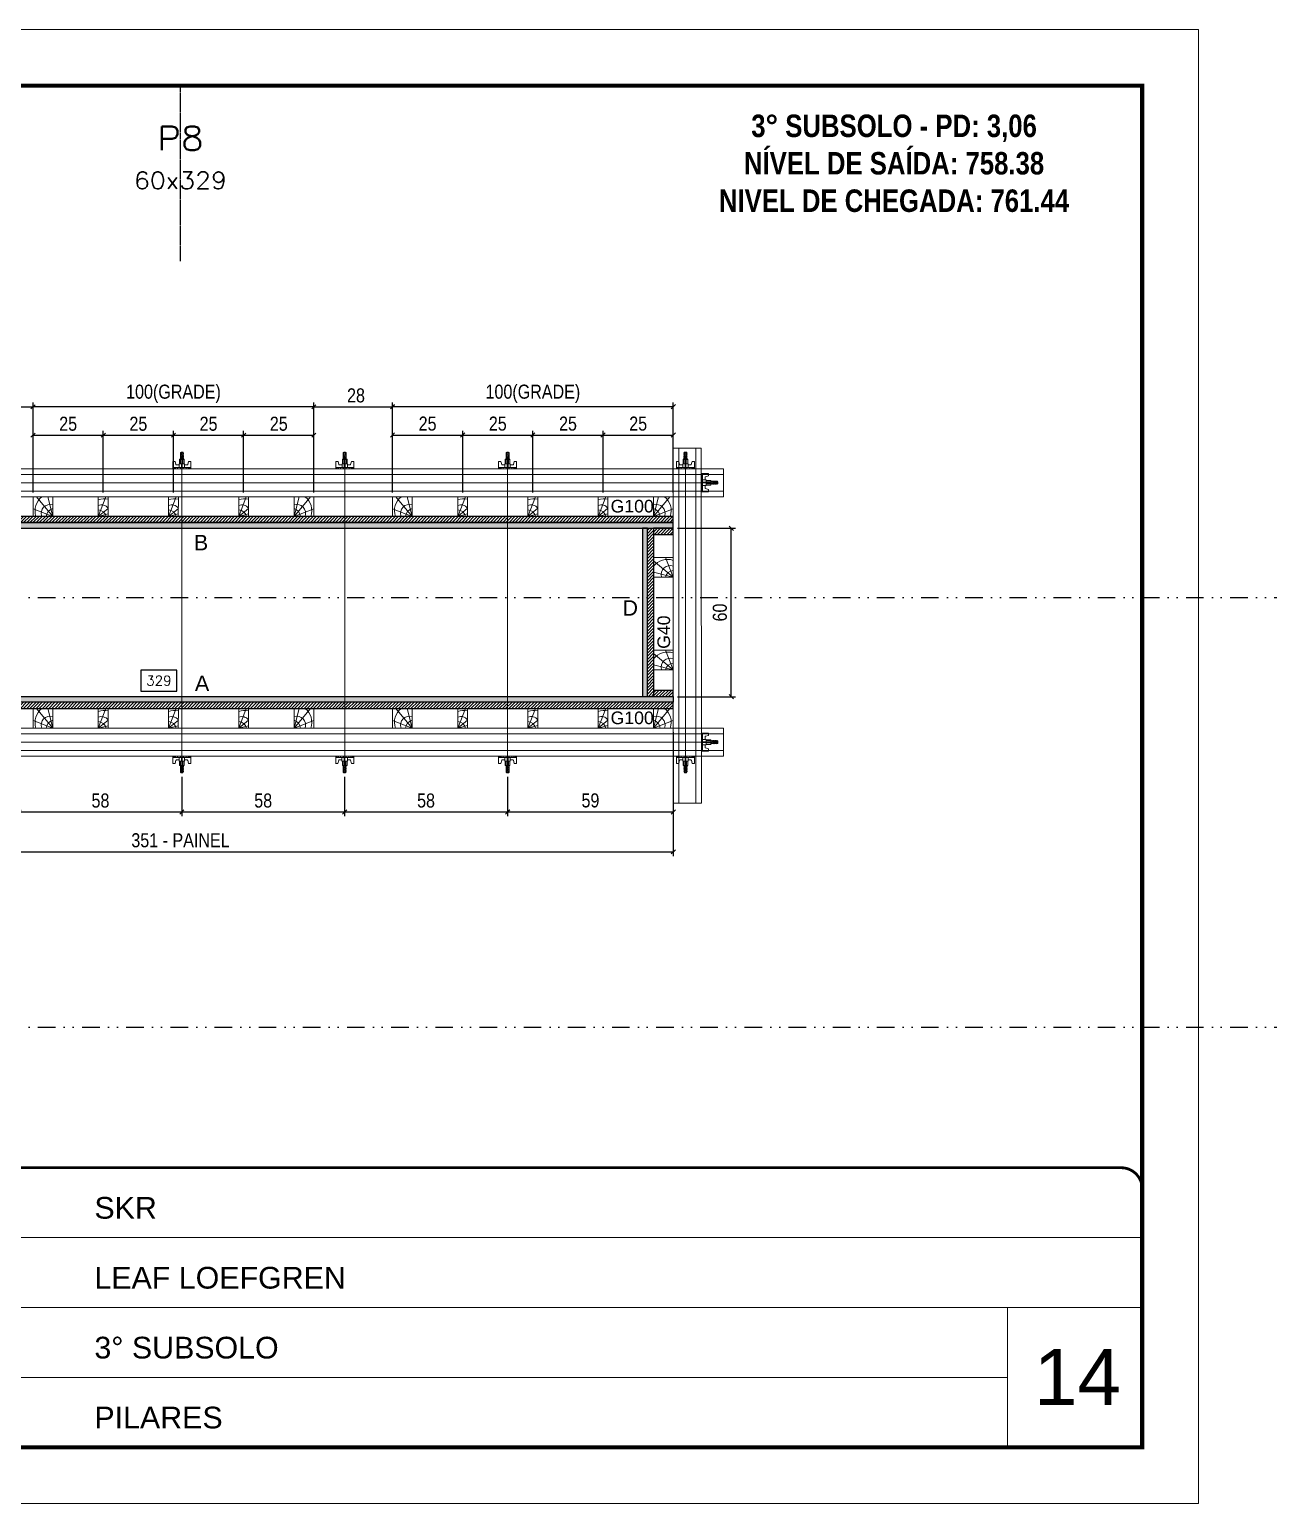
# Model space of a CAD drawing. Header units: millimetres. Extents: x 13777 to 27878, y -21631 to 6985.
# Drawn here: x 16664 to 17547, y 2489 to 3539 of the extents above; entities that cross this region are included whole.
import ezdxf
from ezdxf.enums import TextEntityAlignment as Align

# ---------------------------------------------------------------- set-up
doc = ezdxf.new("R2010")
doc.units = ezdxf.units.MM
for name, pattern in [('CONTINUO', [0]), ('DASHED', [0.75, 0.5, -0.25]), ('DIVIDE2', [0.625, 0.25, -0.125, 0, -0.125, 0, -0.125]), ('HIDDEN', [0.375, 0.25, -0.125])]:
    doc.linetypes.add(name, pattern=pattern)
for name, color, linetype, lineweight in [('CARIMBO', 255, 'Continuous', 9), ('Folhas', 255, 'Continuous', 9), ('Hachura', 251, 'Continuous', 9), ('Madeira', 126, 'Continuous', 18), ('Perfil Metálico', 224, 'Continuous', 18), ('SARRAFO DE PRESSAO', 251, 'DASHED', 9), ('Texto Seção', 7, 'Continuous', 15)]:
    doc.layers.add(name, color=color, linetype=linetype, lineweight=lineweight)
for name, color, linetype in [('CHAPA', 1, 'Continuous'), ('COTA', 241, 'Continuous'), ('MEIO_PONT', 93, 'Continuous'), ('NOMENCLATURA', 7, 'Continuous'), ('Nível', 160, 'Continuous'), ('SARRAFO', 251, 'Continuous'), ('Texto de Titulo', 7, 'Continuous'), ('Texto Qtd Sarr', 242, 'Continuous'), ('TEXTO_GERAL', 7, 'Continuous')]:
    doc.layers.add(name, color=color, linetype=linetype)
doc.styles.add('ARIAL', font='arial.ttf')
doc.styles.add('COTA TECNICA 2X', font='techl___.ttf', dxfattribs={"height": 10})
doc.styles.add('ROMANC', font='techb___.ttf', dxfattribs={"height": 2.5})
doc.styles.add('ROMANS', font='romans.shx')
doc.styles.add('SANSSERIF', font='sas_____.pfb')
doc.styles.add('Tecnologia', font='')
doc.styles.get('Tecnologia').set_extended_font_data('Forgotten Futurist')
doc.dimstyles.new('SECAO PILAR', dxfattribs={"dimtxt": 10, "dimasz": 3, "dimexe": 3, "dimexo": 3, "dimgap": 3, "dimtad": 1, "dimdec": 1, "dimlfac": 0.5, "dimzin": 12, "dimdsep": 46, "dimtxsty": 'COTA TECNICA 2X', "dimblk1": 'OBLIQUE', "dimblk2": 'OBLIQUE', "dimsah": 1, "dimcen": 0.9, "dimclrd": 256, "dimclre": 256, "dimclrt": 256, "dimadec": 1, "dimazin": 3, "dimtfac": 1, "dimtdec": 1, "dimtmove": 0, "dimatfit": 3, "dimfxl": 1, "dimtolj": 1, "dimtzin": 12, "dimarcsym": 0})
doc.dimstyles.new('SECÇÃO 2', dxfattribs={"dimtxt": 7, "dimasz": 6, "dimexe": 0.18, "dimexo": 2, "dimgap": -4, "dimtad": 3, "dimdec": 1, "dimlfac": 0.5, "dimzin": 12, "dimdsep": 46, "dimtxsty": 'ROMANS', "dimblk": 'ARCHTICK', "dimcen": 0.09, "dimse1": 1, "dimse2": 1, "dimsd1": 1, "dimsd2": 1, "dimclrd": 180, "dimclre": 5, "dimclrt": 1, "dimadec": 0, "dimazin": 3, "dimtfac": 1, "dimtdec": 1, "dimtofl": 0, "dimtmove": 0, "dimatfit": 3, "dimldrblk": 'ARCHTICK', "dimfxl": 1, "dimtolj": 1, "dimtzin": 0, "dimarcsym": 0})

# ---------------------------------------------------------------- blocks, each defined once
blk = doc.blocks.new('9999999999')
at = {"color": 30, "linetype": 'CONTINUO'}
for p, q in [((98564.6, 34230.2), (98564.6, 34429.4)), ((98564.6, 34379.6), (99584, 34379.6)), ((98564.6, 34329.8), (99488, 34329.8)), ((99584, 34329.8), (99488, 34329.8)), ((99488, 34329.8), (99488, 34230.2)), ((98564.6, 34280), (99488, 34280))]:
    blk.add_line(p, q, dxfattribs=at)
at = {"color": 30, "linetype": 'CONTINUO', "const_width": 2}
blk.add_lwpolyline([(99584, 34230.2), (99584, 34414.4, 0.414214), (99569, 34429.4), (98229, 34429.4, 0.414214), (98214, 34414.4), (98214, 34245.2, 0.414214), (98229, 34230.2), (99584, 34230.2)], format="xyb", dxfattribs=at)
at = {"layer": 'Folhas'}
blk.add_lwpolyline([(98139, 34190.2), (99624, 34190.2), (99624, 35240.2), (98139, 35240.2)], close=True, dxfattribs=at)
at = {"layer": 'Folhas', "color": 30, "const_width": 3}
blk.add_lwpolyline([(98214, 34230.2), (99584, 34230.2), (99584, 35200.2), (98214, 35200.2)], close=True, dxfattribs=at)
at = {"color": 7, "linetype": 'Continuous', "ltscale": 5, "style": 'ARIAL'}
for s, height, p in [('SKR', 15.48, (98837.7, 34393.1)), ('LEAF LOEFGREN', 15.483, (98837.7, 34343.3)), ('3° SUBSOLO', 15.48, (98837.7, 34293.5)), ('NOVA SISTEMAS CONSTRUTIVOS', 11.059, (98263.2, 34267.2)), ('PILARES', 15.48, (98837.7, 34243.7))]:
    blk.add_text(s, height=height, dxfattribs=at).set_placement(p)
at = {"layer": 'Folhas', "color": 7, "style": 'Tecnologia', "width": 1.5}
for s, p in [('CLIENTE:', (98573.7, 34397.2)), ('OBRA:', (98573.7, 34347.3)), ('PAVIMENTO:', (98573.7, 34297.5)), ('PROJETO:', (98573.7, 34247.7))]:
    blk.add_text(s, height=14, dxfattribs=at).set_placement(p)
blk = doc.blocks.new('*D1251')
at = {"layer": 'COTA', "color": 180, "lineweight": -2, "transparency": 16777216}
for p, q in [((16769.4, 3082.7), (16743.7, 3082.7)), ((16743.7, 3082.7), (16743.7, 3067.7)), ((16769.4, 3067.7), (16769.4, 3082.7)), ((16743.7, 3067.7), (16769.4, 3067.7))]:
    blk.add_line(p, q, dxfattribs=at)
at = {"layer": 'Defpoints', "color": 0, "transparency": 16777216}
for p in [(16443, 3063.7), (17101, 3063.7), (17101, 3063.7)]:
    blk.add_point(p, dxfattribs=at)
at = {"layer": 'COTA', "color": 1, "transparency": 16777216, "insert": (16756.6, 3075.2), "char_height": 7, "attachment_point": 5, "style": 'ROMANS'}
blk.add_mtext('\\A1;329', dxfattribs=at)
blk = doc.blocks.new('_ArchTick')
at = {"color": 0, "linetype": 'ByBlock', "const_width": 0.15}
blk.add_lwpolyline([(-0.5, -0.5), (0.5, 0.5)], dxfattribs=at)
blk = doc.blocks.new('_Oblique')
at = {"color": 0, "linetype": 'ByBlock', "lineweight": -2}
blk.add_line((-0.5, -0.5), (0.5, 0.5), dxfattribs=at)
blk = doc.blocks.new('*D1252')
at = {"layer": 'COTA', "lineweight": -2, "transparency": 16777216}
for p, q in [((16421, 3038.4), (16421, 2950.2)), ((17123, 3038.4), (17123, 2950.2)), ((16421, 2953.2), (17123, 2953.2))]:
    blk.add_line(p, q, dxfattribs=at)
at = {"layer": 'Defpoints', "color": 0, "transparency": 16777216}
for p in [(16421, 3041.4), (17123, 3041.4), (17123, 2953.2)]:
    blk.add_point(p, dxfattribs=at)
at = {"layer": 'COTA', "lineweight": -2, "transparency": 16777216, "xscale": 3, "yscale": 3, "zscale": 3, "rotation": 180}
blk.add_blockref('_Oblique', (16421, 2953.2), dxfattribs=at)
at = {"layer": 'COTA', "lineweight": -2, "transparency": 16777216, "xscale": 3, "yscale": 3, "zscale": 3}
blk.add_blockref('_Oblique', (17123, 2953.2), dxfattribs=at)
at = {"layer": 'COTA', "transparency": 16777216, "insert": (16772, 2961.4), "char_height": 10, "attachment_point": 5, "style": 'COTA TECNICA 2X'}
blk.add_mtext('\\A1;351 - PAINEL', dxfattribs=at)
blk = doc.blocks.new('*D1254')
at = {"layer": 'COTA', "lineweight": -2, "transparency": 16777216}
for p, q in [((17123, 3038.3), (17123, 2978.6)), ((17005, 3006.6), (17005, 2978.6)), ((17005, 2981.6), (17123, 2981.6))]:
    blk.add_line(p, q, dxfattribs=at)
at = {"layer": 'Defpoints', "color": 0, "transparency": 16777216}
for p in [(17123, 3041.3), (17005, 3009.6), (17123, 2981.6)]:
    blk.add_point(p, dxfattribs=at)
at = {"layer": 'COTA', "lineweight": -2, "transparency": 16777216, "xscale": 3, "yscale": 3, "zscale": 3, "rotation": 180}
blk.add_blockref('_Oblique', (17005, 2981.6), dxfattribs=at)
at = {"layer": 'COTA', "lineweight": -2, "transparency": 16777216, "xscale": 3, "yscale": 3, "zscale": 3}
blk.add_blockref('_Oblique', (17123, 2981.6), dxfattribs=at)
at = {"layer": 'COTA', "transparency": 16777216, "insert": (17064, 2989.8), "char_height": 10, "attachment_point": 5, "style": 'COTA TECNICA 2X'}
blk.add_mtext('\\A1;59', dxfattribs=at)
blk = doc.blocks.new('titulo1')
at = {"layer": 'Defpoints', "color": 252, "linetype": 'HIDDEN', "ltscale": 2}
blk.add_line((0, 0), (0, 125), dxfattribs=at)
at = {"layer": 'Defpoints', "style": 'ROMANS', "oblique": 15}
blk.add_attdef('FOLHA', text='', height=10, dxfattribs=at).set_placement((0, 15.6), align=Align.MIDDLE_CENTER)
at = {"layer": 'Texto Qtd Sarr', "color": 3, "style": 'ROMANS', "oblique": 15}
for tag, height, p in [('TITULO', 17, (0, 71.4)), ('SEÇÃO', 12, (0, 41.5))]:
    blk.add_attdef(tag, text='', height=height, dxfattribs=at).set_placement(p, align=Align.MIDDLE_CENTER)
blk = doc.blocks.new('C')
at = {"layer": 'Hachura', "color": 0}
for p, q in [((0, 3.22), (0, -3.22)), ((0.45, 3.22), (0, 3.22)), ((0.46, 3.16), (0, 3.16)), ((0.46, 3.05), (0, 3.05)), ((0.46, 2.88), (0, 2.88)), ((0, 2.75), (0, -1.16)), ((0.46, 2.65), (0, 2.65)), ((0.46, 2.23), (0, 2.23)), ((0.46, 1.51), (0, 1.51)), ((0.39, 0.49), (0.17, 0.49)), ((0.45, -3.23), (0.45, 3.22)), ((0.45, 3.22), (2.58, 3.22)), ((1.74, 0.97), (0.45, 0.97)), ((1.45, 0.1), (0.45, 0.1)), ((1.35, 1.94), (1.35, 0.96)), ((2.58, 2.39), (1.47, 2.09)), ((1.74, -0.97), (1.74, 0.97)), ((1.74, 0.97), (1.74, 0.84)), ((1.74, 0.97), (1.74, 0.84)), ((1.74, 0.84), (3.35, 0.84)), ((3.35, 0.45), (1.74, 0.45)), ((2.58, 3.22), (2.58, 2.39)), ((3.32, 0.84), (3.32, -0.84)), ((3.35, 0.84), (3.35, -0.84)), ((3.68, 0.45), (3.35, 0.45)), ((3.84, -0.52), (3.35, 0.45)), ((3.35, 0.06), (3.67, -0.57)), ((3.68, 0.45), (4.16, -0.52)), ((3.72, 0.5), (4.25, -0.57)), ((4.37, -0.55), (3.83, 0.53)), ((4.15, 0.45), (3.93, 0.45)), ((4.42, -0.52), (3.93, 0.45)), ((4.15, 0.45), (4.26, 0.45)), ((4.26, 0.45), (4.74, -0.52)), ((4.3, 0.5), (4.83, -0.57)), ((4.95, -0.55), (4.41, 0.53)), ((4.51, 0.45), (4.84, 0.45)), ((5, -0.52), (4.51, 0.45)), ((4.84, 0.45), (5.32, -0.52)), ((4.88, 0.5), (5.41, -0.57)), ((5.53, -0.55), (4.99, 0.53)), ((5.58, -0.52), (5.09, 0.45)), ((5.42, 0.45), (5.09, 0.45)), ((5.58, -0.52), (5.09, 0.45)), ((5.42, 0.45), (5.74, -0.19)), ((5.46, 0.5), (5.74, -0.07)), ((5.74, 0.19), (5.57, 0.53)), ((5.74, 0.32), (5.68, 0.45)), ((5.68, 0.45), (5.74, 0.45)), ((5.74, 0.45), (5.9, 0.29)), ((5.74, 0.45), (5.74, -0.52)), ((5.9, -0.36), (5.9, 0.29)), ((0.45, 0), (0, 0)), ((0.46, -1.52), (0, -1.52)), ((0.46, -2.23), (0, -2.23)), ((0.46, -2.65), (0, -2.65)), ((0.46, -2.88), (0, -2.88)), ((0.46, -3.05), (0, -3.05)), ((0.46, -3.16), (0, -3.16)), ((0, -3.22), (2.57, -3.22)), ((0.08, -0.48), (0.29, -0.48)), ((0.29, -0.48), (0.4, -0.48)), ((0.45, 0), (0.45, -0.97)), ((0.45, -0.16), (1.45, -0.16)), ((0.45, -0.65), (0.45, -0.32)), ((0.45, -3.23), (0.45, -0.65)), ((0.45, -0.97), (1.74, -0.97)), ((1.35, -1.94), (1.35, -0.97)), ((2.58, -2.39), (1.47, -2.1)), ((3.35, -0.32), (1.74, -0.32)), ((3.35, -0.84), (1.74, -0.84)), ((2.58, -3.23), (2.58, -2.39)), ((3.35, -0.07), (3.58, -0.52)), ((3.35, -0.52), (3.58, -0.52)), ((3.84, -0.52), (4.16, -0.52)), ((4.42, -0.52), (4.74, -0.52)), ((4.63, -0.52), (4.74, -0.52)), ((5, -0.52), (5.32, -0.52)), ((5.58, -0.52), (5.74, -0.52)), ((5.74, -0.52), (5.9, -0.36)), ((5.74, -0.52), (5.74, -0.52))]:
    blk.add_line(p, q, dxfattribs=at)
for centre, radius, start, end in [((1.52, 1.94), 0.161, 104.7436, 180), ((1.44, -0.03), 0.129, 272.695, 87.305), ((3.81, 0.39), 0.143, 25.5688, 154.4312), ((4.39, 0.39), 0.143, 25.5688, 154.4312), ((4.97, 0.39), 0.143, 25.5688, 154.4312), ((5.55, 0.39), 0.143, 25.5688, 154.4312), ((0.17, -0.37), 0.174, 221.744, 317.8592), ((1.52, -1.94), 0.161, 180, 255.2564), ((3.71, -0.4), 0.174, 222.1408, 318.256), ((4.29, -0.4), 0.174, 222.1408, 318.256), ((4.87, -0.4), 0.174, 222.1408, 318.256), ((5.45, -0.4), 0.174, 222.1408, 318.256), ((5.61, -0.4), 0.174, 317.8592, 318.256)]:
    blk.add_arc(centre, radius, start, end, dxfattribs=at)
blk = doc.blocks.new('*D1274')
at = {"layer": 'COTA', "lineweight": -2, "transparency": 16777216}
for p, q in [((17126, 3183.7), (17167.3, 3183.7)), ((17164.3, 3063.7), (17164.3, 3183.7)), ((17126, 3063.7), (17167.3, 3063.7))]:
    blk.add_line(p, q, dxfattribs=at)
at = {"layer": 'Defpoints', "color": 0, "transparency": 16777216}
for p in [(17123, 3183.7), (17164.3, 3183.7), (17123, 3063.7)]:
    blk.add_point(p, dxfattribs=at)
at = {"layer": 'COTA', "lineweight": -2, "transparency": 16777216, "xscale": 3, "yscale": 3, "zscale": 3}
for p, rotation in [((17164.3, 3183.7), 90), ((17164.3, 3063.7), 270)]:
    blk.add_blockref('_Oblique', p, dxfattribs=dict(at, rotation=rotation))
at = {"layer": 'COTA', "transparency": 16777216, "insert": (17156.2, 3123.7), "char_height": 10, "attachment_point": 5, "rotation": 90, "style": 'COTA TECNICA 2X'}
blk.add_mtext('\\A1;60', dxfattribs=at)
blk = doc.blocks.new('PONTALETE')
at = {"layer": 'Madeira'}
for q in [(2.71, 7), (7, 5.76), (7, 1.74)]:
    blk.add_line((0, 0), q, dxfattribs=at)
blk.add_lwpolyline([(0, 0), (7, 0), (7, 7), (0, 7)], close=True, dxfattribs=at)
for centre, radius, start, end in [((2.04, 0.06), 6.23, 37.2818, 109.0913), ((1.09, 0.9), 3.19, 343.603, 109.9847), ((-0.21, -0.78), 3.09, 14.6322, 86.0383)]:
    blk.add_arc(centre, radius, start, end, dxfattribs=at)
blk = doc.blocks.new('MEIO PONTALETE')
at = {"layer": 'Madeira'}
for q in [(2.71, 7), (3.5, 2.88), (3.5, 0.87)]:
    blk.add_line((0, 0), q, dxfattribs=at)
blk.add_lwpolyline([(0, 0), (3.5, 0), (3.5, 7), (0, 7)], close=True, dxfattribs=at)
for centre, radius, start, end in [((2.04, 0.06), 6.23, 76.4499, 109.0913), ((1.09, 0.9), 3.19, 40.9063, 109.9847), ((-0.21, -0.78), 3.09, 14.6322, 86.0383)]:
    blk.add_arc(centre, radius, start, end, dxfattribs=at)
blk = doc.blocks.new('*D1260')
at = {"layer": 'COTA', "lineweight": -2, "transparency": 16777216}
for p, q in [((16620.9, 3209), (16620.9, 3273.2)), ((16620.9, 3270.2), (16667, 3270.2)), ((16667, 3209.1), (16667, 3273.2))]:
    blk.add_line(p, q, dxfattribs=at)
at = {"layer": 'Defpoints', "color": 0, "transparency": 16777216}
for p in [(16667, 3270.2), (16620.9, 3206), (16667, 3206.1)]:
    blk.add_point(p, dxfattribs=at)
at = {"layer": 'COTA', "lineweight": -2, "transparency": 16777216, "xscale": 3, "yscale": 3, "zscale": 3, "rotation": 180}
blk.add_blockref('_Oblique', (16620.9, 3270.2), dxfattribs=at)
at = {"layer": 'COTA', "lineweight": -2, "transparency": 16777216, "xscale": 3, "yscale": 3, "zscale": 3}
blk.add_blockref('_Oblique', (16667, 3270.2), dxfattribs=at)
at = {"layer": 'COTA', "transparency": 16777216, "insert": (16646, 3278.4), "char_height": 10, "attachment_point": 5, "style": 'COTA TECNICA 2X'}
blk.add_mtext('\\A1;23', dxfattribs=at)
blk = doc.blocks.new('*D1261')
at = {"layer": 'COTA', "lineweight": -2, "transparency": 16777216}
for p, q in [((16667, 3209.1), (16667, 3253)), ((16667, 3250), (16717, 3250)), ((16717, 3209.1), (16717, 3253))]:
    blk.add_line(p, q, dxfattribs=at)
at = {"layer": 'Defpoints', "color": 0, "transparency": 16777216}
for p in [(16717, 3250), (16667, 3206.1), (16717, 3206.1)]:
    blk.add_point(p, dxfattribs=at)
at = {"layer": 'COTA', "lineweight": -2, "transparency": 16777216, "xscale": 3, "yscale": 3, "zscale": 3, "rotation": 180}
blk.add_blockref('_Oblique', (16667, 3250), dxfattribs=at)
at = {"layer": 'COTA', "lineweight": -2, "transparency": 16777216, "xscale": 3, "yscale": 3, "zscale": 3}
blk.add_blockref('_Oblique', (16717, 3250), dxfattribs=at)
at = {"layer": 'COTA', "transparency": 16777216, "insert": (16692, 3258.1), "char_height": 10, "attachment_point": 5, "style": 'COTA TECNICA 2X'}
blk.add_mtext('\\A1;25', dxfattribs=at)
blk = doc.blocks.new('*D1262')
at = {"layer": 'COTA', "lineweight": -2, "transparency": 16777216}
for p, q in [((16667, 3209.1), (16667, 3273.2)), ((16867, 3270.2), (16667, 3270.2)), ((16867, 3209.1), (16867, 3273.2))]:
    blk.add_line(p, q, dxfattribs=at)
at = {"layer": 'Defpoints', "color": 0, "transparency": 16777216}
for p in [(16667, 3270.2), (16667, 3206.1), (16867, 3206.1)]:
    blk.add_point(p, dxfattribs=at)
at = {"layer": 'COTA', "lineweight": -2, "transparency": 16777216, "xscale": 3, "yscale": 3, "zscale": 3, "rotation": 180}
blk.add_blockref('_Oblique', (16667, 3270.2), dxfattribs=at)
at = {"layer": 'COTA', "lineweight": -2, "transparency": 16777216, "xscale": 3, "yscale": 3, "zscale": 3}
blk.add_blockref('_Oblique', (16867, 3270.2), dxfattribs=at)
at = {"layer": 'COTA', "transparency": 16777216, "insert": (16767, 3279.5), "char_height": 10, "attachment_point": 5, "style": 'COTA TECNICA 2X'}
blk.add_mtext('\\A1;100(GRADE)', dxfattribs=at)
blk = doc.blocks.new('*D1263')
at = {"layer": 'COTA', "lineweight": -2, "transparency": 16777216}
for p, q in [((16717, 3209.1), (16717, 3253)), ((16717, 3250), (16767, 3250)), ((16767, 3209.1), (16767, 3253))]:
    blk.add_line(p, q, dxfattribs=at)
at = {"layer": 'Defpoints', "color": 0, "transparency": 16777216}
for p in [(16767, 3250), (16717, 3206.1), (16767, 3206.1)]:
    blk.add_point(p, dxfattribs=at)
at = {"layer": 'COTA', "lineweight": -2, "transparency": 16777216, "xscale": 3, "yscale": 3, "zscale": 3, "rotation": 180}
blk.add_blockref('_Oblique', (16717, 3250), dxfattribs=at)
at = {"layer": 'COTA', "lineweight": -2, "transparency": 16777216, "xscale": 3, "yscale": 3, "zscale": 3}
blk.add_blockref('_Oblique', (16767, 3250), dxfattribs=at)
at = {"layer": 'COTA', "transparency": 16777216, "insert": (16742, 3258.1), "char_height": 10, "attachment_point": 5, "style": 'COTA TECNICA 2X'}
blk.add_mtext('\\A1;25', dxfattribs=at)
blk = doc.blocks.new('*D1264')
at = {"layer": 'COTA', "lineweight": -2, "transparency": 16777216}
for p, q in [((16767, 3209.1), (16767, 3253)), ((16767, 3250), (16817, 3250)), ((16817, 3209.1), (16817, 3253))]:
    blk.add_line(p, q, dxfattribs=at)
at = {"layer": 'Defpoints', "color": 0, "transparency": 16777216}
for p in [(16817, 3250), (16767, 3206.1), (16817, 3206.1)]:
    blk.add_point(p, dxfattribs=at)
at = {"layer": 'COTA', "lineweight": -2, "transparency": 16777216, "xscale": 3, "yscale": 3, "zscale": 3, "rotation": 180}
blk.add_blockref('_Oblique', (16767, 3250), dxfattribs=at)
at = {"layer": 'COTA', "lineweight": -2, "transparency": 16777216, "xscale": 3, "yscale": 3, "zscale": 3}
blk.add_blockref('_Oblique', (16817, 3250), dxfattribs=at)
at = {"layer": 'COTA', "transparency": 16777216, "insert": (16792, 3258.1), "char_height": 10, "attachment_point": 5, "style": 'COTA TECNICA 2X'}
blk.add_mtext('\\A1;25', dxfattribs=at)
blk = doc.blocks.new('*D1265')
at = {"layer": 'COTA', "lineweight": -2, "transparency": 16777216}
for p, q in [((16817, 3209.1), (16817, 3253)), ((16817, 3250), (16867, 3250)), ((16867, 3209.1), (16867, 3253))]:
    blk.add_line(p, q, dxfattribs=at)
at = {"layer": 'Defpoints', "color": 0, "transparency": 16777216}
for p in [(16867, 3250), (16817, 3206.1), (16867, 3206.1)]:
    blk.add_point(p, dxfattribs=at)
at = {"layer": 'COTA', "lineweight": -2, "transparency": 16777216, "xscale": 3, "yscale": 3, "zscale": 3, "rotation": 180}
blk.add_blockref('_Oblique', (16817, 3250), dxfattribs=at)
at = {"layer": 'COTA', "lineweight": -2, "transparency": 16777216, "xscale": 3, "yscale": 3, "zscale": 3}
blk.add_blockref('_Oblique', (16867, 3250), dxfattribs=at)
at = {"layer": 'COTA', "transparency": 16777216, "insert": (16842, 3258.1), "char_height": 10, "attachment_point": 5, "style": 'COTA TECNICA 2X'}
blk.add_mtext('\\A1;25', dxfattribs=at)
blk = doc.blocks.new('*D1266')
at = {"layer": 'COTA', "lineweight": -2, "transparency": 16777216}
for p, q in [((16867, 3209.1), (16867, 3273.2)), ((16867, 3270.2), (16923, 3270.2)), ((16923, 3209.1), (16923, 3273.2))]:
    blk.add_line(p, q, dxfattribs=at)
at = {"layer": 'Defpoints', "color": 0, "transparency": 16777216}
for p in [(16923, 3270.2), (16867, 3206.1), (16923, 3206.1)]:
    blk.add_point(p, dxfattribs=at)
at = {"layer": 'COTA', "lineweight": -2, "transparency": 16777216, "xscale": 3, "yscale": 3, "zscale": 3, "rotation": 180}
blk.add_blockref('_Oblique', (16867, 3270.2), dxfattribs=at)
at = {"layer": 'COTA', "lineweight": -2, "transparency": 16777216, "xscale": 3, "yscale": 3, "zscale": 3}
blk.add_blockref('_Oblique', (16923, 3270.2), dxfattribs=at)
at = {"layer": 'COTA', "transparency": 16777216, "insert": (16897, 3278.3), "char_height": 10, "attachment_point": 5, "style": 'COTA TECNICA 2X'}
blk.add_mtext('\\A1;28', dxfattribs=at)
blk = doc.blocks.new('*D1267')
at = {"layer": 'COTA', "lineweight": -2, "transparency": 16777216}
for p, q in [((16923, 3209.1), (16923, 3253.1)), ((16923, 3250.1), (16973, 3250.1)), ((16973, 3209.1), (16973, 3253.1))]:
    blk.add_line(p, q, dxfattribs=at)
at = {"layer": 'Defpoints', "color": 0, "transparency": 16777216}
for p in [(16973, 3250.1), (16923, 3206.1), (16973, 3206.1)]:
    blk.add_point(p, dxfattribs=at)
at = {"layer": 'COTA', "lineweight": -2, "transparency": 16777216, "xscale": 3, "yscale": 3, "zscale": 3, "rotation": 180}
blk.add_blockref('_Oblique', (16923, 3250.1), dxfattribs=at)
at = {"layer": 'COTA', "lineweight": -2, "transparency": 16777216, "xscale": 3, "yscale": 3, "zscale": 3}
blk.add_blockref('_Oblique', (16973, 3250.1), dxfattribs=at)
at = {"layer": 'COTA', "transparency": 16777216, "insert": (16948, 3258.2), "char_height": 10, "attachment_point": 5, "style": 'COTA TECNICA 2X'}
blk.add_mtext('\\A1;25', dxfattribs=at)
blk = doc.blocks.new('*D1268')
at = {"layer": 'COTA', "lineweight": -2, "transparency": 16777216}
for p, q in [((16923, 3209.1), (16923, 3273.3)), ((17123, 3270.3), (16923, 3270.3)), ((17123, 3209.1), (17123, 3273.3))]:
    blk.add_line(p, q, dxfattribs=at)
at = {"layer": 'Defpoints', "color": 0, "transparency": 16777216}
for p in [(16923, 3270.3), (16923, 3206.1), (17123, 3206.1)]:
    blk.add_point(p, dxfattribs=at)
at = {"layer": 'COTA', "lineweight": -2, "transparency": 16777216, "xscale": 3, "yscale": 3, "zscale": 3, "rotation": 180}
blk.add_blockref('_Oblique', (16923, 3270.3), dxfattribs=at)
at = {"layer": 'COTA', "lineweight": -2, "transparency": 16777216, "xscale": 3, "yscale": 3, "zscale": 3}
blk.add_blockref('_Oblique', (17123, 3270.3), dxfattribs=at)
at = {"layer": 'COTA', "transparency": 16777216, "insert": (17023, 3279.5), "char_height": 10, "attachment_point": 5, "style": 'COTA TECNICA 2X'}
blk.add_mtext('\\A1;100(GRADE)', dxfattribs=at)
blk = doc.blocks.new('*D1269')
at = {"layer": 'COTA', "lineweight": -2, "transparency": 16777216}
for p, q in [((16973, 3209.1), (16973, 3253.1)), ((16973, 3250.1), (17023, 3250.1)), ((17023, 3209.1), (17023, 3253.1))]:
    blk.add_line(p, q, dxfattribs=at)
at = {"layer": 'Defpoints', "color": 0, "transparency": 16777216}
for p in [(17023, 3250.1), (16973, 3206.1), (17023, 3206.1)]:
    blk.add_point(p, dxfattribs=at)
at = {"layer": 'COTA', "lineweight": -2, "transparency": 16777216, "xscale": 3, "yscale": 3, "zscale": 3, "rotation": 180}
blk.add_blockref('_Oblique', (16973, 3250.1), dxfattribs=at)
at = {"layer": 'COTA', "lineweight": -2, "transparency": 16777216, "xscale": 3, "yscale": 3, "zscale": 3}
blk.add_blockref('_Oblique', (17023, 3250.1), dxfattribs=at)
at = {"layer": 'COTA', "transparency": 16777216, "insert": (16998, 3258.2), "char_height": 10, "attachment_point": 5, "style": 'COTA TECNICA 2X'}
blk.add_mtext('\\A1;25', dxfattribs=at)
blk = doc.blocks.new('*D1270')
at = {"layer": 'COTA', "lineweight": -2, "transparency": 16777216}
for p, q in [((17023, 3209.1), (17023, 3253.1)), ((17023, 3250.1), (17073, 3250.1)), ((17073, 3209.1), (17073, 3253.1))]:
    blk.add_line(p, q, dxfattribs=at)
at = {"layer": 'Defpoints', "color": 0, "transparency": 16777216}
for p in [(17073, 3250.1), (17023, 3206.1), (17073, 3206.1)]:
    blk.add_point(p, dxfattribs=at)
at = {"layer": 'COTA', "lineweight": -2, "transparency": 16777216, "xscale": 3, "yscale": 3, "zscale": 3, "rotation": 180}
blk.add_blockref('_Oblique', (17023, 3250.1), dxfattribs=at)
at = {"layer": 'COTA', "lineweight": -2, "transparency": 16777216, "xscale": 3, "yscale": 3, "zscale": 3}
blk.add_blockref('_Oblique', (17073, 3250.1), dxfattribs=at)
at = {"layer": 'COTA', "transparency": 16777216, "insert": (17048, 3258.2), "char_height": 10, "attachment_point": 5, "style": 'COTA TECNICA 2X'}
blk.add_mtext('\\A1;25', dxfattribs=at)
blk = doc.blocks.new('*D1271')
at = {"layer": 'COTA', "lineweight": -2, "transparency": 16777216}
for p, q in [((17073, 3209.1), (17073, 3253.1)), ((17073, 3250.1), (17123, 3250.1)), ((17123, 3209.1), (17123, 3253.1))]:
    blk.add_line(p, q, dxfattribs=at)
at = {"layer": 'Defpoints', "color": 0, "transparency": 16777216}
for p in [(17123, 3250.1), (17073, 3206.1), (17123, 3206.1)]:
    blk.add_point(p, dxfattribs=at)
at = {"layer": 'COTA', "lineweight": -2, "transparency": 16777216, "xscale": 3, "yscale": 3, "zscale": 3, "rotation": 180}
blk.add_blockref('_Oblique', (17073, 3250.1), dxfattribs=at)
at = {"layer": 'COTA', "lineweight": -2, "transparency": 16777216, "xscale": 3, "yscale": 3, "zscale": 3}
blk.add_blockref('_Oblique', (17123, 3250.1), dxfattribs=at)
at = {"layer": 'COTA', "transparency": 16777216, "insert": (17098, 3258.2), "char_height": 10, "attachment_point": 5, "style": 'COTA TECNICA 2X'}
blk.add_mtext('\\A1;25', dxfattribs=at)
blk = doc.blocks.new('*D1276')
at = {"layer": 'COTA', "lineweight": -2, "transparency": 16777216}
for p, q in [((16657, 3006.6), (16657, 2978.6)), ((16773, 3006.6), (16773, 2978.6)), ((16657, 2981.6), (16773, 2981.6))]:
    blk.add_line(p, q, dxfattribs=at)
at = {"layer": 'Defpoints', "color": 0, "transparency": 16777216}
for p in [(16657, 3009.6), (16773, 3009.6), (16773, 2981.6)]:
    blk.add_point(p, dxfattribs=at)
at = {"layer": 'COTA', "lineweight": -2, "transparency": 16777216, "xscale": 3, "yscale": 3, "zscale": 3, "rotation": 180}
blk.add_blockref('_Oblique', (16657, 2981.6), dxfattribs=at)
at = {"layer": 'COTA', "lineweight": -2, "transparency": 16777216, "xscale": 3, "yscale": 3, "zscale": 3}
blk.add_blockref('_Oblique', (16773, 2981.6), dxfattribs=at)
at = {"layer": 'COTA', "transparency": 16777216, "insert": (16715, 2989.7), "char_height": 10, "attachment_point": 5, "style": 'COTA TECNICA 2X'}
blk.add_mtext('\\A1;58', dxfattribs=at)
blk = doc.blocks.new('*D1272')
at = {"layer": 'COTA', "lineweight": -2, "transparency": 16777216}
for p, q in [((16888.9, 3006.6), (16888.9, 2978.6)), ((17004.9, 3006.6), (17004.9, 2978.6)), ((16888.9, 2981.6), (17004.9, 2981.6))]:
    blk.add_line(p, q, dxfattribs=at)
at = {"layer": 'Defpoints', "color": 0, "transparency": 16777216}
for p in [(16888.9, 3009.6), (17004.9, 3009.6), (17004.9, 2981.6)]:
    blk.add_point(p, dxfattribs=at)
at = {"layer": 'COTA', "lineweight": -2, "transparency": 16777216, "xscale": 3, "yscale": 3, "zscale": 3, "rotation": 180}
blk.add_blockref('_Oblique', (16888.9, 2981.6), dxfattribs=at)
at = {"layer": 'COTA', "lineweight": -2, "transparency": 16777216, "xscale": 3, "yscale": 3, "zscale": 3}
blk.add_blockref('_Oblique', (17004.9, 2981.6), dxfattribs=at)
at = {"layer": 'COTA', "transparency": 16777216, "insert": (16946.9, 2989.7), "char_height": 10, "attachment_point": 5, "style": 'COTA TECNICA 2X'}
blk.add_mtext('\\A1;58', dxfattribs=at)
blk = doc.blocks.new('*D1277')
at = {"layer": 'COTA', "lineweight": -2, "transparency": 16777216}
for p, q in [((16773, 3006.6), (16773, 2978.6)), ((16888.9, 3006.6), (16888.9, 2978.6)), ((16773, 2981.6), (16888.9, 2981.6))]:
    blk.add_line(p, q, dxfattribs=at)
at = {"layer": 'Defpoints', "color": 0, "transparency": 16777216}
for p in [(16773, 3009.6), (16888.9, 3009.6), (16888.9, 2981.6)]:
    blk.add_point(p, dxfattribs=at)
at = {"layer": 'COTA', "lineweight": -2, "transparency": 16777216, "xscale": 3, "yscale": 3, "zscale": 3, "rotation": 180}
blk.add_blockref('_Oblique', (16773, 2981.6), dxfattribs=at)
at = {"layer": 'COTA', "lineweight": -2, "transparency": 16777216, "xscale": 3, "yscale": 3, "zscale": 3}
blk.add_blockref('_Oblique', (16888.9, 2981.6), dxfattribs=at)
at = {"layer": 'COTA', "transparency": 16777216, "insert": (16830.9, 2989.7), "char_height": 10, "attachment_point": 5, "style": 'COTA TECNICA 2X'}
blk.add_mtext('\\A1;58', dxfattribs=at)

msp = doc.modelspace()

# ---------------------------------------------------------------- hatches: boundary and pattern name
at = {"layer": 'Hachura'}
h = msp.add_hatch(dxfattribs=at)
h.set_pattern_fill('ANSI31', color=256, scale=0.5, angle=180, style=0)
h.set_pattern_definition([(225, (7329.0154, -19737.2582), (1.12253202, -1.12253202), [])])
h.paths.add_polyline_path([(17122.95, 3192.28), (17122.97, 3187.88), (16420.95, 3187.74), (16420.95, 3192.14)])
h = msp.add_hatch(color=256, dxfattribs=at)
h.dxf.hatch_style = 1
h.paths.add_polyline_path([(17122.97, 3183.75), (17122.97, 3187.75), (16420.97, 3187.75), (16420.97, 3183.75)])
h = msp.add_hatch(color=256, dxfattribs=at)
h.dxf.hatch_style = 1
h.paths.add_polyline_path([(17100.97, 3063.75), (17104.57, 3063.75), (17104.57, 3183.75), (17100.97, 3183.75)])
h = msp.add_hatch(dxfattribs=at)
h.set_pattern_fill('ANSI31', color=256, scale=0.5, angle=180, style=0)
h.set_pattern_definition([(225, (7966.6154, -19825.6748), (1.12253202, -1.12253202), [])])
h.paths.add_polyline_path([(17104.57, 3063.73), (17108.97, 3063.73), (17108.97, 3183.73), (17104.57, 3183.73)])
h = msp.add_hatch(dxfattribs=at)
h.set_pattern_fill('ANSI31', color=256, scale=0.5, angle=180, style=0)
h.set_pattern_definition([(225, (7985.0154, -19745.6582), (1.12253202, -1.12253202), [])])
h.paths.add_polyline_path([(17122.97, 3183.75), (17122.97, 3179.35), (17108.97, 3179.35), (17108.97, 3183.75)])
h = msp.add_hatch(dxfattribs=at)
h.set_pattern_fill('ANSI31', color=256, scale=0.5, angle=180, style=0)
h.set_pattern_definition([(225, (7620.0154, -19827.6582), (1.12253202, -1.12253202), [])])
h.paths.add_polyline_path([(17108.97, 3063.75), (17108.97, 3068.15), (17122.97, 3068.15), (17122.97, 3063.75)])
h = msp.add_hatch(color=256, dxfattribs=at)
h.dxf.hatch_style = 1
h.paths.add_polyline_path([(17122.97, 3063.75), (17122.97, 3059.75), (16420.97, 3059.75), (16420.97, 3063.75)])
h = msp.add_hatch(dxfattribs=at)
h.set_pattern_fill('ANSI31', color=256, scale=0.5, angle=180, style=0)
h.set_pattern_definition([(225, (7329.0154, -19869.6582), (1.12253202, -1.12253202), [])])
h.paths.add_polyline_path([(17122.95, 3059.88), (17122.97, 3055.48), (16420.97, 3055.35), (16420.97, 3059.75)])

# ---------------------------------------------------------------- linework, layer by layer
at = {"layer": 'CHAPA'}
for points in [[(17122.97, 3183.75), (17122.97, 3187.75), (16420.97, 3187.75), (16420.97, 3183.75)], [(17100.97, 3063.75), (17104.57, 3063.75), (17104.57, 3183.75), (17100.97, 3183.75)], [(17122.97, 3063.75), (17122.97, 3059.75), (16420.97, 3059.75), (16420.97, 3063.75)]]:
    msp.add_lwpolyline(points, close=True, dxfattribs=at)
at = {"layer": 'Hachura'}
for p, q in [((16772.97, 3010.58), (16772.97, 3233.12)), ((16888.97, 3010.58), (16888.97, 3233.12)), ((17004.97, 3010.58), (17004.97, 3233.12)), ((17131.66, 3010.58), (17131.66, 3233.12)), ((16390.48, 3216.15), (17150, 3216.17)), ((16390.48, 3031.35), (17150, 3031.4))]:
    msp.add_line(p, q, dxfattribs=at)
at = {"layer": 'Madeira'}
for points in [[(16666.96, 3192.14), (16666.97, 3206.14), (16866.96, 3206.14), (16866.95, 3192.14)], [(16922.96, 3192.15), (16922.97, 3206.15), (17122.97, 3206.15), (17122.95, 3192.15)], [(17122.97, 3082.97), (17108.97, 3082.97), (17108.97, 3162.96), (17122.97, 3162.96)], [(16666.96, 3041.35), (16666.97, 3055.35), (16866.96, 3055.35), (16866.95, 3041.35)], [(16922.96, 3041.37), (16922.97, 3055.37), (17122.97, 3055.36), (17122.95, 3041.36)]]:
    msp.add_lwpolyline(points, close=True, dxfattribs=at)
at = {"layer": 'Nível', "color": 4, "linetype": 'DIVIDE2', "ltscale": 50}
for p, q in [((13777.11, 3134.29), (21531.15, 3134.29)), ((13777.11, 2828.29), (21531.15, 2828.29))]:
    msp.add_line(p, q, dxfattribs=at)
at = {"layer": 'Perfil Metálico'}
for p, q in [((17127.01, 3240.75), (17127.01, 2987.85)), ((17139.01, 3240.75), (17139.01, 2987.85)), ((17158.69, 3222.09), (16385.25, 3222.09)), ((17158.69, 3210.09), (16385.25, 3210.09)), ((17158.69, 3037.35), (16385.25, 3037.35)), ((17158.69, 3025.35), (16385.25, 3025.35))]:
    msp.add_line(p, q, dxfattribs=at)
for points in [[(17142.95, 3240.75), (17122.95, 3240.75), (17123.01, 2987.85), (17143.01, 2987.85)], [(17158.69, 3206.15), (17158.69, 3226.15), (16385.25, 3226.09), (16385.25, 3206.09)], [(16385.25, 3041.35), (16385.25, 3021.35), (17158.69, 3021.41), (17158.69, 3041.41)]]:
    msp.add_lwpolyline(points, close=True, dxfattribs=at)
at = {"layer": 'SARRAFO'}
for points in [[(16420.97, 3187.75), (17122.97, 3187.75), (17122.95, 3192.15), (16420.97, 3192.15)], [(16420.97, 3187.75), (17122.97, 3187.75), (17122.95, 3192.15), (16420.97, 3192.15)], [(17108.97, 3183.73), (17108.97, 3063.73), (17104.57, 3063.73), (17104.57, 3183.73)], [(17108.97, 3183.73), (17108.97, 3063.73), (17104.57, 3063.73), (17104.57, 3183.73)], [(17108.97, 3179.35), (17122.97, 3179.35), (17122.97, 3183.75), (17108.97, 3183.75)], [(17108.97, 3179.35), (17122.97, 3179.35), (17122.97, 3183.75), (17108.97, 3183.75)], [(17122.97, 3068.15), (17108.97, 3068.15), (17108.97, 3063.75), (17122.97, 3063.75)], [(17122.97, 3068.15), (17108.97, 3068.15), (17108.97, 3063.75), (17122.97, 3063.75)], [(16420.97, 3055.35), (17122.97, 3055.35), (17122.95, 3059.75), (16420.97, 3059.75)], [(16420.97, 3055.35), (17122.97, 3055.35), (17122.95, 3059.75), (16420.97, 3059.75)]]:
    msp.add_lwpolyline(points, close=True, dxfattribs=at)

# ---------------------------------------------------------------- block references
at = {"layer": 'Hachura', "linetype": 'Continuous', "yscale": 2, "zscale": 2}
for p, xscale, rotation in [((16772.96, 3226.12), 2, 90.00000000000001), ((16889.01, 3226.12), -2, 270), ((17004.96, 3226.12), 2, 90.00000000000001), ((17131.65, 3226.12), 2, 90.00000000000001), ((17143, 3216.16), -2, 180), ((16772.97, 3021.38), -2, 90), ((16888.97, 3021.38), 2, 270), ((17004.97, 3021.38), -2, 90), ((17131.66, 3021.38), -2, 90)]:
    msp.add_blockref('C', p, dxfattribs=dict(at, xscale=xscale, rotation=rotation))
at = {"layer": 'Hachura', "linetype": 'Continuous', "xscale": 2, "yscale": 2, "zscale": 2}
msp.add_blockref('C', (17143, 3031.41), dxfattribs=at)
at = {"layer": 'Madeira'}
for name, p, xscale, yscale, zscale, rotation in [('PONTALETE', (16680.96, 3192.13), 2, 2, 2, 89.93708930310329), ('MEIO PONTALETE', (16713.46, 3192.14), 1.999999997962732, 1.999999997962732, 1.999999997962732, 359.9370893031033), ('MEIO PONTALETE', (16763.46, 3192.14), 1.999999997962732, 1.999999997962732, 1.999999997962732, 359.9370893031033), ('MEIO PONTALETE', (16813.46, 3192.14), 1.999999997962732, 1.999999997962732, 1.999999997962732, 359.9370893031033), ('PONTALETE', (16852.95, 3192.15), -2, 2, 2, 269.9370893031033), ('PONTALETE', (16936.96, 3192.15), 2, 2, 2, 89.93708930310329), ('MEIO PONTALETE', (16969.46, 3192.15), 1.999999997962732, 1.999999997962732, 1.999999997962732, 359.9370893031033), ('MEIO PONTALETE', (17019.46, 3192.15), 1.999999997962732, 1.999999997962732, 1.999999997962732, 359.9370893031033), ('MEIO PONTALETE', (17069.46, 3192.15), 1.999999997962732, 1.999999997962732, 1.999999997962732, 359.9370893031033), ('PONTALETE', (17108.95, 3192.17), -2, 2, 2, 269.9370893031033), ('PONTALETE', (16680.96, 3041.35), 2, 2, 2, 89.93708930310329), ('MEIO PONTALETE', (16713.46, 3041.35), 1.999999997962732, 1.999999997962732, 1.999999997962732, 359.9370893031033), ('MEIO PONTALETE', (16763.46, 3041.35), 1.999999997962732, 1.999999997962732, 1.999999997962732, 359.9370893031033), ('MEIO PONTALETE', (16813.46, 3041.35), 1.999999997962732, 1.999999997962732, 1.999999997962732, 359.9370893031033), ('PONTALETE', (16852.95, 3041.36), -2, 2, 2, 269.9370893031033), ('PONTALETE', (16936.96, 3041.36), 2, 2, 2, 89.93708930310329), ('MEIO PONTALETE', (16969.46, 3041.37), 1.999999997962732, 1.999999997962732, 1.999999997962732, 359.9370893031033), ('MEIO PONTALETE', (17019.46, 3041.37), 1.999999997962732, 1.999999997962732, 1.999999997962732, 359.9370893031033), ('MEIO PONTALETE', (17069.46, 3041.37), 1.999999997962732, 1.999999997962732, 1.999999997962732, 359.9370893031033), ('PONTALETE', (17108.95, 3041.38), -2, 2, 2, 269.9370893031033)]:
    msp.add_blockref(name, p, dxfattribs=dict(at, xscale=xscale, yscale=yscale, zscale=zscale, rotation=rotation))
at = {"layer": 'MEIO_PONT', "xscale": -2, "yscale": 2, "zscale": 2}
for p in [(17122.97, 3148.96), (17122.97, 3082.97)]:
    msp.add_blockref('PONTALETE', p, dxfattribs=at)
at = {"layer": 'SARRAFO DE PRESSAO', "color": 6, "linetype": 'ByBlock'}
msp.add_blockref('9999999999', (-82127.01, -31701.2), dxfattribs=at)
at = {"layer": 'Texto Seção'}
ref = msp.add_blockref('titulo1', (16771.97, 3374), dxfattribs=at)
ref.add_attrib('TITULO', 'P8', dxfattribs={"layer": 'Texto de Titulo', "color": 7, "height": 17, "style": 'ROMANS', "width": 1.1}).set_placement((16771.97, 3461.5), align=Align.MIDDLE_CENTER)
ref.add_attrib('SEÇÃO', '60x329', dxfattribs={"layer": 'Texto de Titulo', "color": 7, "height": 12, "style": 'ROMANS', "width": 1.1}).set_placement((16771.97, 3431.5), align=Align.MIDDLE_CENTER)

# ---------------------------------------------------------------- texts
at = {"layer": 'CARIMBO', "style": 'ARIAL'}
msp.add_text('14', height=40, dxfattribs=at).set_placement((17379.83, 2559.15))
at = {"layer": 'NOMENCLATURA', "color": 2, "insert": (17280.25, 3505.06), "char_height": 16, "attachment_point": 2, "style": 'ROMANC'}
msp.add_mtext_dynamic_manual_height_columns('\\P3° SUBSOLO - PD: 3,06\\PNÍVEL DE SAÍDA: 758.38\\PNIVEL DE CHEGADA: 761.44', width=300.2766, gutter_width=1, heights=[0], dxfattribs=at)
at = {"layer": 'TEXTO_GERAL', "color": 0, "linetype": 'Continuous', "style": 'SANSSERIF'}
for p in [(17078.35, 3199.45), (17078.35, 3048.66)]:
    msp.add_text('G100', height=9, dxfattribs=at).set_placement(p, align=Align.MIDDLE_LEFT)
at = {"layer": 'TEXTO_GERAL', "style": 'ARIAL'}
for s, p in [('B', (16786.62, 3173.5)), ('D', (17092.33, 3126.96)), ('A', (16787.37, 3073.27))]:
    msp.add_text(s, height=11, dxfattribs=at).set_placement(p, align=Align.MIDDLE_CENTER)
at = {"layer": 'TEXTO_GERAL', "color": 0, "linetype": 'Continuous', "insert": (17120.83, 3097.82), "char_height": 9, "width": 285.3299, "attachment_point": 7, "rotation": 90, "style": 'SANSSERIF'}
msp.add_mtext('G40', dxfattribs=at)

# ---------------------------------------------------------------- dimensions: what is measured, and where the dimension line sits
at = {"layer": 'COTA'}
for base, p1, p2, text, picture, middle in [((16922.97, 3270.25), (17122.97, 3206.1), (16922.97, 3206.13), '<>(GRADE)', '*D1268', (17022.97, 3279.47)), ((16666.97, 3270.23), (16866.96, 3206.09), (16666.97, 3206.11), '<>(GRADE)', '*D1262', (16766.97, 3279.45)), ((17122.97, 2953.19), (16420.97, 3041.36), (17122.97, 3041.4), '<> - PAINEL', '*D1252', (16771.97, 2961.41))]:
    dim = msp.add_linear_dim(base=base, p1=p1, p2=p2, text=text, dimstyle='SECAO PILAR', dxfattribs=at)
    dim.commit()
    dim.dimension.update_dxf_attribs({"geometry": picture, "text_midpoint": middle})
for base, p1, p2, dimstyle, picture, middle in [((16666.97, 3270.22), (16620.94, 3206.05), (16666.97, 3206.11), 'SECAO PILAR', '*D1260', (16645.95, 3270.22)), ((16922.97, 3270.23), (16866.96, 3206.14), (16922.97, 3206.11), 'SECAO PILAR', '*D1266', (16896.97, 3270.23)), ((17100.97, 3063.75), (16442.97, 3063.75), (17100.97, 3063.75), 'SECÇÃO 2', '*D1251', (16756.58, 3063.75))]:
    dim = msp.add_linear_dim(base=base, p1=p1, p2=p2, dimstyle=dimstyle, dxfattribs=at)
    dim.commit()
    dim.dimension.update_dxf_attribs({"geometry": picture, "text_midpoint": middle, "dimtype": 160})
for base, p1, p2, picture, middle in [((16716.97, 3250.04), (16666.97, 3206.11), (16716.97, 3206.1), '*D1261', (16691.97, 3258.15)), ((16766.97, 3250.04), (16716.97, 3206.1), (16766.97, 3206.1), '*D1263', (16741.97, 3258.15)), ((16816.97, 3250.04), (16766.97, 3206.1), (16816.97, 3206.1), '*D1264', (16791.97, 3258.15)), ((16866.96, 3250.04), (16816.97, 3206.1), (16866.96, 3206.1), '*D1265', (16841.97, 3258.15)), ((16972.97, 3250.06), (16922.97, 3206.13), (16972.97, 3206.12), '*D1267', (16947.97, 3258.17)), ((17022.97, 3250.06), (16972.97, 3206.12), (17022.97, 3206.12), '*D1269', (16997.97, 3258.17)), ((17072.97, 3250.06), (17022.97, 3206.12), (17072.97, 3206.12), '*D1270', (17047.97, 3258.17)), ((17122.97, 3250.06), (17072.97, 3206.12), (17122.97, 3206.12), '*D1271', (17097.97, 3258.17)), ((17122.97, 2981.61), (17005.04, 3009.58), (17122.97, 3041.35), '*D1254', (17064, 2989.75)), ((16773.03, 2981.61), (16657.04, 3009.58), (16773.03, 3009.58), '*D1276', (16715.04, 2989.74)), ((16888.9, 2981.61), (16772.97, 3009.58), (16888.9, 3009.58), '*D1277', (16830.93, 2989.74)), ((17004.94, 2981.61), (16888.9, 3009.58), (17004.94, 3009.58), '*D1272', (16946.92, 2989.74))]:
    dim = msp.add_linear_dim(base=base, p1=p1, p2=p2, dimstyle='SECAO PILAR', dxfattribs=at)
    dim.commit()
    dim.dimension.update_dxf_attribs({"geometry": picture, "text_midpoint": middle})
dim = msp.add_linear_dim(base=(17164.27, 3183.75), p1=(17122.97, 3063.75), p2=(17122.97, 3183.75), angle=90, dimstyle='SECAO PILAR', dxfattribs=at)
dim.commit()
dim.dimension.update_dxf_attribs({"geometry": '*D1274', "text_midpoint": (17156.16, 3123.75)})

doc.saveas('drawing.dxf')
